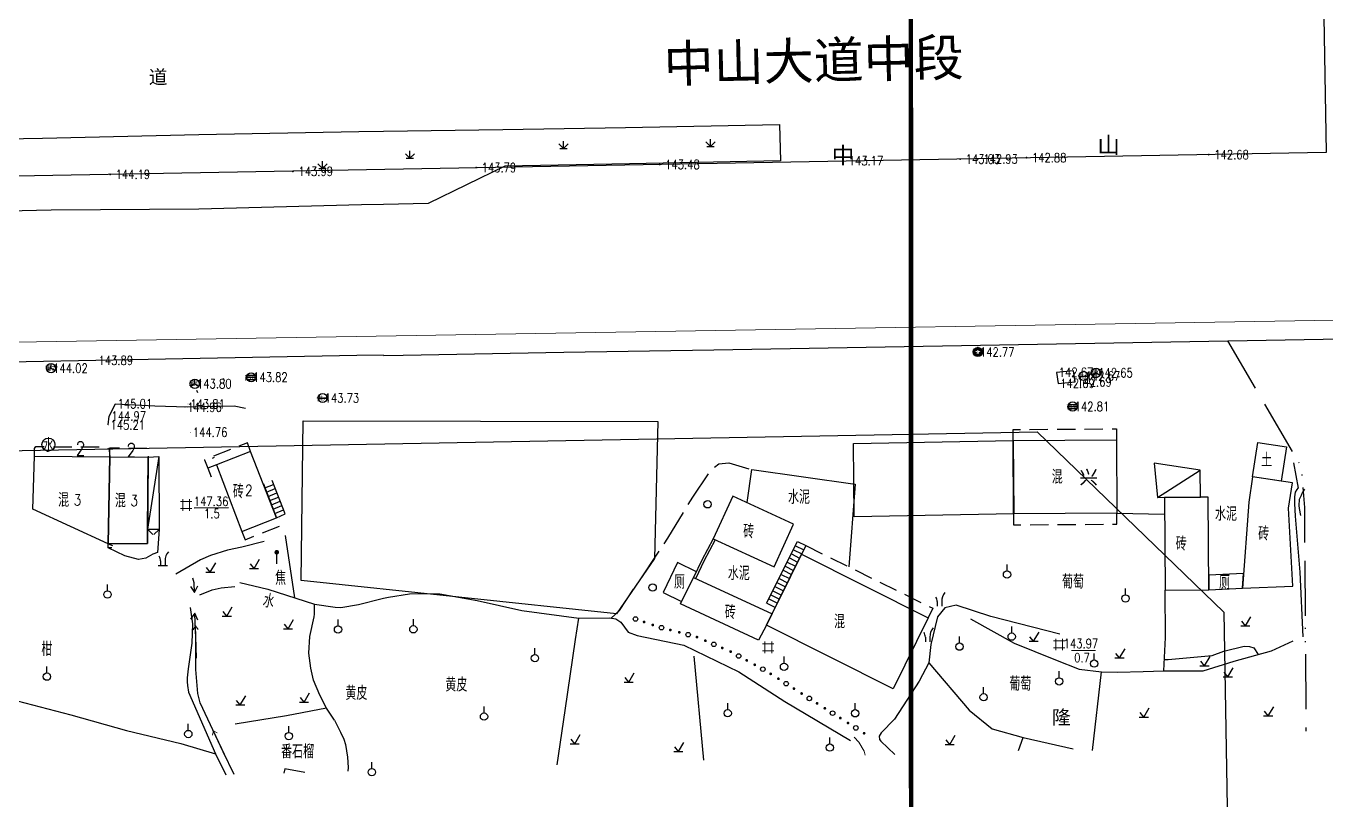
# Model space of a CAD drawing. Extents: x 529262 to 576451, y 2694391 to 2717535.
# Drawn here: x 565576 to 565717.8, y 2709596.4 to 2709680.9 of the extents above; entities that cross this region are included whole.
import ezdxf
from ezdxf.enums import TextEntityAlignment as Align
from ezdxf.xclip import XClip

# ---------------------------------------------------------------- set-up
doc = ezdxf.new("R2010")
doc.units = 0
doc.header["$XCLIPFRAME"] = 0
for name, pattern in [('X10', [17.999, 6, -2, 6, -1.333, 0, -1.333, 0, -1.333]), ('X3', [5, 4, -1]), ('X5', [3, 2, -1])]:
    doc.linetypes.add(name, pattern=pattern)
for name, color, linetype in [('a红线图', 1, 'Continuous'), ('COMPONENT', 8, 'Continuous'), ('DLDW', 8, 'Continuous'), ('DLSS', 4, 'Continuous'), ('DMTZ', 8, 'Continuous'), ('GCD', 8, 'Continuous'), ('GXYZ', 8, 'Continuous'), ('JMD', 8, 'Continuous'), ('PP-COM', 7, 'Continuous'), ('RD-中线', 40, 'Continuous'), ('RD-红线', 7, 'Continuous'), ('RD-路名', 7, 'Continuous'), ('ZBTZ', 8, 'Continuous'), ('ZJ', 7, 'Continuous')]:
    doc.layers.add(name, color=color, linetype=linetype)
doc.layers.add('SXSS', color=5, linetype='Continuous', lineweight=0)
doc.styles.add('HZ', font='rs.shx', dxfattribs={"width": 0.8, "bigfont": 'hztxt.shx'})
doc.styles.add('宋体', font='', dxfattribs={"width": 0.75})
doc.styles.add('等线体', font='simhei.ttf')
doc.styles.add('黑体', font='simhei.ttf')
doc.styles.get('宋体').set_extended_font_data('SimSun')
doc.linetypes.add('10421', pattern='A,2,[150,AAA.SHX,S=0.5,R=0,X=0,Y=0.5],1e-11', length=2)
doc.linetypes.add('10422', pattern='A,0.75,[150,AAA.SHX,S=0.5,R=0,X=0,Y=0.5],1.5,[177,AAA.SHX,S=1,R=0,X=0,Y=0.4],0.75', length=3)
doc.linetypes.add('1161', pattern='A,0,[149,AAA.SHX,S=0.15,R=0,X=0,Y=0],-1.6', length=1.6)

# ---------------------------------------------------------------- blocks, each defined once
blk = doc.blocks.new('A$C19FD0107')
at = {"layer": 'RD-中线', "color": 8, "linetype": 'Continuous', "flags": 128}
for points in [[(-5107.95, 16504.07), (-5219.45, 16202.02, 0.04717), (-5233.93, 16147.44), (-5260.68, 15986.84, 0.018836), (-5263.55, 15964.43), (-5278.55, 15797.76, 0.007917), (-5279.02, 15791.45), (-5281.36, 15751.13, 0.020425), (-5281.64, 15734.8), (-5276.77, 15528.25), (-5282.01, 15387.42), (-5280.48, 15295.55, 0.000055), (-5280.48, 15295.44), (-5280.16, 15276.46)], [(-4490.73, 14139.44, 0), (-4490.29, 14139.42)], [(-3818.25, 14086.17, 0), (-3817.74, 14086.17)]]:
    blk.add_lwpolyline(points, format="xyb", dxfattribs=at)
at = {"layer": 'RD-中线', "color": 8, "linetype": 'Continuous'}
blk.add_lwpolyline([(-5280.17, 15276.46), (-7574.88, 15234.77, -0.04855), (-7632.83, 15239.35), (-9762.37, 15617.81)], format="xyb", dxfattribs=at)
blk.add_lwpolyline([(-5280.16, 15276.46), (-5280.17, 15276.46)], dxfattribs=at)
at = {"layer": 'RD-红线', "color": 8, "linetype": 'Continuous', "flags": 128}
for points in [[(-5505.44, 15242.4), (-5311.68, 15245.96)], [(-5291.31, 15226.3), (-5287.69, 15013.38)]]:
    blk.add_lwpolyline(points, dxfattribs=at)
at = {"layer": 'RD-红线', "color": 8, "linetype": 'Continuous'}
blk.add_lwpolyline([(-5291.31, 15226.3), (-5311.68, 15245.96, 0.414611)], format="xyb", dxfattribs=at)
blk = doc.blocks.new('GC200')
at = {"linetype": 'Continuous', "const_width": 0.2, "flags": 128}
blk.add_lwpolyline([(-0.1, 0, 1), (0.1, 0, 1)], format="xyb", close=True, dxfattribs=at)
blk = doc.blocks.new('gc170')
at = {"color": 8, "linetype": 'Continuous'}
blk.add_circle((0, 0), 0.5, dxfattribs=at)
blk = doc.blocks.new('gc253')
at = {"color": 8, "const_width": 0.3}
blk.add_lwpolyline([(-0.15, 0, 1), (0.15, 0, 1)], format="xyb", close=True, dxfattribs=at)
blk = doc.blocks.new('gc146')
for p, q in [((-1.25, 0.75), (1.25, 0.75)), ((-0.75, -1.25), (-0.75, 1.25)), ((0.75, -1.25), (0.75, 1.25)), ((-1.25, -0.75), (1.25, -0.75))]:
    blk.add_line(p, q)
blk = doc.blocks.new('gc125')
at = {"color": 8}
blk.add_line((0, 0.8), (0, 2.2), dxfattribs=at)
blk.add_circle((0, 0), 0.8, dxfattribs=at)
blk = doc.blocks.new('gc123')
at = {"color": 8}
for p, q in [((-1, 0), (1, 0)), ((0, 0), (-0.8, 1)), ((0, 0), (1.2, 2))]:
    blk.add_line(p, q, dxfattribs=at)
blk = doc.blocks.new('gc122')
at = {"color": 8}
blk.add_circle((0, 0), 0.8, dxfattribs=at)
blk = doc.blocks.new('gc246')
at = {"color": 8}
for p, q in [((-0.5, 1), (-0.5, 0)), ((0.5, 1), (0.5, 0))]:
    blk.add_line(p, q, dxfattribs=at)
for centre, radius, start, end in [((3.4, 1.11), 2.91, 139.3312, 182.0887), ((-2.94, 0.81), 2.45, 4.3743, 29.0242)]:
    blk.add_arc(centre, radius, start, end, dxfattribs=at)
blk = doc.blocks.new('gc124')
at = {"color": 8}
for p, q in [((-1, 1), (0, 0)), ((-0.8, 0), (0.8, 0)), ((0, 0), (0, 1.6)), ((0, 0), (1, 1))]:
    blk.add_line(p, q, dxfattribs=at)
blk = doc.blocks.new('gc037')
for p, q in [((0, 0), (-1.39, 0.8)), ((-1.39, -0.8), (0, 0))]:
    blk.add_line(p, q)
blk = doc.blocks.new('gc086')
at = {"color": 8}
for p, q in [((0, 0), (7, 0)), ((7, 0), (6.18, 0.57)), ((7, 0), (6.18, -0.57))]:
    blk.add_line(p, q, dxfattribs=at)
blk = doc.blocks.new('gc165')
at = {"color": 8}
blk.add_line((0, 0), (0, 2), dxfattribs=at)
at = {"color": 8, "const_width": 0.5}
blk.add_lwpolyline([(-0.25, 2.5, 1), (0.25, 2.5, 1)], format="xyb", close=True, dxfattribs=at)
blk = doc.blocks.new('gc210')
at = {"color": 8}
for p, q in [((-1, 0), (1, 0)), ((-0.5, 1), (-0.5, 0)), ((0.5, 1), (0.5, 0))]:
    blk.add_line(p, q, dxfattribs=at)
for centre, radius, start, end in [((3.4, 1.11), 2.91, 139.3312, 182.0887), ((-2.94, 0.81), 2.45, 4.3743, 29.0242)]:
    blk.add_arc(centre, radius, start, end, dxfattribs=at)
blk = doc.blocks.new('gcbj0101')
blk.add_line((-1, 0), (1, 0))
blk.add_circle((0, 0), 1)
blk = doc.blocks.new('gcbj0103')
for p, q in [((-1, 0), (1, 0)), ((-0.9, 0.43), (0.9, 0.43)), ((-0.88, -0.47), (0.88, -0.47))]:
    blk.add_line(p, q)
blk.add_circle((0, 0), 1)
blk = doc.blocks.new('gcbj0107')
for q in [(-0.87, -0.5), (0, 1), (0.87, -0.5)]:
    blk.add_line((0, 0), q)
blk.add_circle((0, 0), 1)
blk = doc.blocks.new('*U11')
at = {"linetype": 'Continuous'}
for points in [[(-1.14, -0.07), (-0.87, -0.76), (-1.13, 0.09)], [(-1.13, 0.09), (-0.73, -0.88), (-1.09, 0.24)], [(-0.73, -0.88), (-1.13, 0.09), (-0.87, -0.76)], [(-0.36, 0.24), (-0.55, 0.84), (-1.09, 0.24)], [(-0.73, 0.74), (-1.09, 0.24), (-0.55, 0.84)], [(-1.09, 0.24), (-0.73, 0.74), (-1.01, 0.43)], [(-0.5, -0.19), (-1.09, 0.24), (-0.73, -0.88)], [(-0.88, 0.6), (-1.01, 0.43), (-0.73, 0.74)], [(-0.55, 0.84), (-0.36, 0.24), (-0.35, 0.91)], [(-0.14, 0.93), (-0.35, 0.91), (-0.36, 0.24)], [(-0.14, 0.93), (0.09, 0.24), (0.07, 0.91)], [(0.81, 0.24), (0.07, 0.91), (0.09, 0.24)], [(0.07, 0.91), (0.81, 0.24), (0.27, 0.84)], [(0.22, -0.19), (0.45, -0.88), (0.81, 0.24)], [(0.73, 0.43), (0.27, 0.84), (0.81, 0.24)], [(0.27, 0.84), (0.73, 0.43), (0.45, 0.74)], [(0.6, 0.6), (0.45, 0.74), (0.73, 0.43)], [(0.59, -0.76), (0.81, 0.24), (0.45, -0.88)], [(0.81, 0.24), (0.59, -0.76), (0.85, 0.09)], [(0.7, -0.61), (0.85, 0.09), (0.59, -0.76)], [(0.85, 0.09), (0.7, -0.61), (0.86, -0.07)], [(-0.87, -0.76), (-1.14, -0.07), (-0.98, -0.61)], [(-1.12, -0.26), (-0.98, -0.61), (-1.14, -0.07)], [(-0.98, -0.61), (-1.12, -0.26), (-1.07, -0.44)], [(-0.73, -0.88), (-0.55, -0.98), (-0.14, -0.45)], [(-0.35, -1.05), (-0.14, -0.45), (-0.55, -0.98)], [(-0.14, -0.45), (-0.35, -1.05), (0.45, -0.88)], [(-0.14, -1.07), (0.45, -0.88), (-0.35, -1.05)], [(0.45, -0.88), (-0.14, -1.07), (0.27, -0.98)], [(0.07, -1.05), (0.27, -0.98), (-0.14, -1.07)], [(0.79, -0.44), (0.86, -0.07), (0.7, -0.61)], [(0.86, -0.07), (0.79, -0.44), (0.84, -0.26)]]:
    blk.add_solid(points, dxfattribs=at)
blk = doc.blocks.new('gcbj0112')
at = {"linetype": 'Continuous'}
for p, q in [((-1.09, 0.24), (-0.5, -0.19)), ((-0.36, 0.24), (-1.09, 0.24)), ((-0.14, 0.93), (-0.36, 0.24)), ((0.09, 0.24), (-0.14, 0.93)), ((0.81, 0.24), (0.09, 0.24)), ((0.22, -0.19), (0.81, 0.24)), ((-0.5, -0.19), (-0.73, -0.88)), ((-0.73, -0.88), (-0.14, -0.45)), ((-0.14, -0.45), (0.45, -0.88)), ((0.45, -0.88), (0.22, -0.19))]:
    blk.add_line(p, q, dxfattribs=at)
blk.add_circle((-0.14, -0.07), 1, dxfattribs=at)
for p in [(-1.09, 0.24), (-0.14, 0.93), (0.81, 0.24), (-0.73, -0.88), (0.45, -0.88)]:
    blk.add_point(p, dxfattribs=at)
blk.add_blockref('*U11', (0, 0), dxfattribs=at)

msp = doc.modelspace()

# ---------------------------------------------------------------- linework, layer by layer
at = {"const_width": 0.5}
msp.add_lwpolyline([(565672.321, 2710278.301), (565672.585, 2709559.658), (565998.518, 2709559.806), (565998.431, 2709633.053), (566244.06, 2709633.048), (566244.009, 2710277.359), (565672.321, 2710278.301)], dxfattribs=at)
at = {"layer": 'a红线图', "color": 8, "linetype": 'Continuous', "lineweight": 0, "flags": 128}
msp.add_lwpolyline([(564727.349, 2709632.223), (566623.018, 2709663.858)], dxfattribs=at)
msp.add_lwpolyline([(564727.349, 2709632.223), (566623.018, 2709663.858)], dxfattribs=at)
at = {"layer": 'DLDW', "color": 252, "linetype": 'Continuous', "flags": 128}
for points in [[(565649.142, 2709621.31), (565647.091, 2709622.33), (565645.528, 2709619.037), (565647.523, 2709618.045), (565648.842, 2709620.697)], [(565708.822, 2709621.129), (565705.03, 2709620.922), (565705.04, 2709619.32), (565708.702, 2709619.52)]]:
    msp.add_lwpolyline(points, close=True, dxfattribs=at)
at = {"layer": 'DLDW', "color": 252, "linetype": 'Continuous'}
msp.add_circle((565578.462, 2709635.182, 144.57), 0.709, dxfattribs=at)
at = {"layer": 'DLSS', "linetype": 'Continuous', "flags": 128}
for points, elevation in [([(565614.998, 2709661.382), (565612.602, 2709661.336), (565594.871, 2709660.859), (565578.742, 2709660.745), (565561.24, 2709660.35), (565546.135, 2709660.048), (565523.934, 2709659.648), (565508.796, 2709659.424), (565494.096, 2709659.157), (565494.106, 2709663.046), (565508.77, 2709663.334), (565523.562, 2709663.601), (565531.593, 2709667.818), (565545.354, 2709668.03), (565561.124, 2709668.312), (565577.807, 2709668.607), (565594.867, 2709669.01), (565612.325, 2709669.328), (565614.998, 2709669.365)], 143.088), ([(565614.998, 2709669.365), (565628.021, 2709669.543), (565641.4, 2709669.759), (565658.215, 2709670.095), (565658.316, 2709666.156), (565641.849, 2709665.812), (565628.245, 2709665.555), (565619.903, 2709661.477), (565614.998, 2709661.382)], 143.088), ([(565614.998, 2709644.898), (565617.168, 2709644.942), (565634.671, 2709645.254), (565651.05, 2709645.521), (565864.998, 2709649.275)], 1)]:
    msp.add_lwpolyline(points, dxfattribs=dict(at, elevation=elevation))
at = {"layer": 'DLSS', "linetype": 'X10', "flags": 128}
msp.add_lwpolyline([(565707.066, 2709646.504), (565715.11, 2709632.777), (565715.478, 2709628.302), (565715.628, 2709603.919)], dxfattribs=at)
at = {"layer": 'DLSS', "linetype": 'Continuous', "lineweight": -3, "elevation": 143.084, "flags": 128}
msp.add_lwpolyline([(565614.998, 2709644.954), (565612.094, 2709644.9), (565556.999, 2709643.84)], dxfattribs=at)
at = {"layer": 'DLSS', "linetype": 'X3', "flags": 128}
msp.add_lwpolyline([(565639.865, 2709616.24), (565640.759, 2709617.085), (565642.621, 2709619.876), (565646.045, 2709624.96), (565648.751, 2709629.461), (565650.772, 2709632.452), (565651.601, 2709633.095), (565652.693, 2709633.191), (565655.203, 2709632.453)], dxfattribs=at)
at = {"layer": 'DMTZ', "linetype": '10421', "flags": 128}
for points in [[(565584.994, 2709637.328), (565585.099, 2709638.282), (565585.775, 2709639.63), (565590.063, 2709639.419), (565593.606, 2709639.285)], [(565593.606, 2709639.285), (565598.707, 2709639.408), (565599.964, 2709639.156)], [(565614.998, 2709618.417), (565615.552, 2709618.536), (565617.858, 2709618.906), (565619.579, 2709618.926), (565621.143, 2709618.894), (565625.217, 2709618.159), (565630.111, 2709617.085), (565636.312, 2709616.251), (565639.661, 2709616.272), (565640.376, 2709616.159), (565640.897, 2709615.798), (565641.697, 2709614.704), (565642.688, 2709614.365), (565647.768, 2709613.285), (565653.759, 2709610.402), (565658.779, 2709607.158), (565665.972, 2709602.9)], [(565679.037, 2709616.162), (565683.811, 2709613.505), (565688.316, 2709611.71), (565690.897, 2709610.675), (565693.349, 2709610.385), (565695.082, 2709610.365), (565697.9, 2709610.42), (565700.153, 2709610.49), (565704.422, 2709610.508), (565707.808, 2709611.546), (565711.885, 2709612.687), (565714.235, 2709613.772)], [(565700.206, 2709611.738), (565700.606, 2709611.732), (565705.416, 2709612.173), (565706.68, 2709612.637), (565708.905, 2709613.17), (565709.477, 2709613.165), (565709.948, 2709613.023), (565710.429, 2709612.28)], [(565674.486, 2709611.362), (565678.919, 2709606.207), (565681.399, 2709604.165), (565684.795, 2709603.216), (565690.241, 2709601.972)], [(565669.267, 2709602.84), (565670.809, 2709601.378)]]:
    msp.add_lwpolyline(points, dxfattribs=at)
for points, elevation in [([(565714.512, 2709627.385), (565714.445, 2709628.743), (565714.437, 2709629.48), (565714.519, 2709629.975), (565714.674, 2709630.299), (565714.797, 2709630.431)], 144.778), ([(565715.468, 2709630.314), (565715.235, 2709629.908), (565715.108, 2709629.612), (565714.915, 2709629.187), (565714.88, 2709628.541), (565714.915, 2709628.199), (565715.037, 2709627.447)], 144.822), ([(565599.337, 2709620.131), (565602.395, 2709619.422), (565607.469, 2709617.755), (565609.743, 2709617.432), (565610.366, 2709617.424), (565612.275, 2709617.716), (565614.858, 2709618.387), (565614.998, 2709618.417)], 145.527), ([(565609.662, 2709605.099), (565608.785, 2709606.43), (565608.069, 2709607.84), (565607.388, 2709609.488), (565607.075, 2709610.799), (565606.871, 2709612.407), (565606.985, 2709614.257), (565607.467, 2709616.404), (565607.502, 2709616.69), (565607.469, 2709617.755)], 145.733), ([(565677.482, 2709617.679), (565676.252, 2709617.371), (565675.447, 2709616.384), (565674.704, 2709613.371), (565674.486, 2709611.362), (565674.486, 2709611.362)], 144.888), ([(565669.313, 2709603.723), (565669.095, 2709603.367), (565669.129, 2709603.019), (565669.267, 2709602.84)], 145.945)]:
    msp.add_lwpolyline(points, dxfattribs=dict(at, elevation=elevation))
at = {"layer": 'DMTZ', "linetype": '10422', "flags": 128}
msp.add_lwpolyline([(565715.347, 2709614.206), (565715.028, 2709621.279), (565714.512, 2709627.385)], dxfattribs=at)
at = {"layer": 'GXYZ', "linetype": 'Continuous', "flags": 128}
msp.add_lwpolyline([(565688.439, 2709643.055), (565688.598, 2709641.853), (565690.452, 2709642.021), (565690.293, 2709643.223)], close=True, dxfattribs=at)
at = {"layer": 'JMD', "linetype": 'Continuous', "lineweight": -3}
for p, q in [((565597.52, 2709642.415), (565597.622, 2709642.187)), ((565597.52, 2709642.415), (565597.622, 2709642.187)), ((565594.62, 2709641.107, 144.464), (565594.722, 2709640.879, 144.464)), ((565596.353, 2709633.684), (565596.578, 2709633.793)), ((565601.911, 2709630.884), (565603.356, 2709627.205)), ((565602.076, 2709630.463), (565603.025, 2709630.84)), ((565604.291, 2709627.617), (565602.861, 2709631.257)), ((565602.259, 2709629.997), (565603.206, 2709630.38)), ((565602.442, 2709629.532), (565603.386, 2709629.919)), ((565602.625, 2709629.067), (565603.567, 2709629.459)), ((565602.807, 2709628.601), (565603.748, 2709628.998)), ((565602.99, 2709628.136), (565603.929, 2709628.538)), ((565603.173, 2709627.67), (565604.11, 2709628.078)), ((565603.356, 2709627.205), (565604.291, 2709627.617))]:
    msp.add_line(p, q, dxfattribs=at)
at = {"layer": 'JMD', "linetype": 'Continuous'}
for p, q in [((565590.511, 2709633.893, 144.811), (565589.287, 2709625.936)), ((565699.448, 2709629.413), (565704.107, 2709632.38)), ((565601.898, 2709630.917), (565603.356, 2709627.205)), ((565601.911, 2709630.884), (565603.356, 2709627.205)), ((565602.495, 2709631.151), (565602.495, 2709631.151)), ((565589.287, 2709625.936), (565589.849, 2709625.367)), ((565590.534, 2709625.928), (565589.946, 2709625.385)), ((565584.946, 2709623.945), (565585.385, 2709623.963)), ((565584.989, 2709624.362), (565585.467, 2709624.178)), ((565656.807, 2709617.878), (565660.187, 2709624.595)), ((565661.079, 2709624.155, 148.349), (565657.749, 2709617.404)), ((565659.737, 2709623.702), (565660.633, 2709623.251)), ((565659.962, 2709624.148), (565660.854, 2709623.7)), ((565660.187, 2709624.595), (565661.079, 2709624.155, 148.349)), ((565659.063, 2709622.362), (565659.969, 2709621.906)), ((565659.288, 2709622.808), (565660.191, 2709622.354)), ((565659.512, 2709623.255), (565660.412, 2709622.803)), ((565658.164, 2709620.575), (565659.085, 2709620.112)), ((565658.389, 2709621.022), (565659.306, 2709620.56)), ((565658.614, 2709621.468), (565659.527, 2709621.009)), ((565658.838, 2709621.915), (565659.748, 2709621.457)), ((565657.49, 2709619.235), (565658.421, 2709618.767)), ((565657.715, 2709619.682), (565658.642, 2709619.215)), ((565657.939, 2709620.129), (565658.864, 2709619.664)), ((565656.816, 2709617.895), (565657.758, 2709617.421)), ((565657.04, 2709618.342), (565657.979, 2709617.87)), ((565657.265, 2709618.789), (565658.2, 2709618.318))]:
    msp.add_line(p, q, dxfattribs=at)
at = {"layer": 'JMD', "linetype": 'Continuous', "flags": 128}
for points in [[(565688.439, 2709643.055), (565688.598, 2709641.853), (565690.452, 2709642.021), (565690.293, 2709643.223)], [(565603.673, 2709627.068), (565603.673, 2709627.068)]]:
    msp.add_lwpolyline(points, dxfattribs=at)
for points in [[(565606.016, 2709620.355), (565606.259, 2709637.787), (565644.953, 2709637.706), (565644.575, 2709622.755), (565640.425, 2709616.724)], [(565666.294, 2709635.306), (565683.702, 2709635.614), (565683.764, 2709627.61), (565666.356, 2709627.302)], [(565695.01, 2709627.698), (565683.751, 2709627.632), (565683.702, 2709635.624), (565694.961, 2709635.69)], [(565584.989, 2709624.362), (565576.765, 2709628.145), (565576.941, 2709633.905), (565585.147, 2709633.856)], [(565589.337, 2709633.795), (565590.511, 2709633.893), (565590.534, 2709625.928), (565589.287, 2709625.936)], [(565699.089, 2709633.144), (565699.448, 2709629.413), (565704.126, 2709629.442), (565704.107, 2709632.38)], [(565714.181, 2709631.013), (565709.826, 2709631.677), (565709.401, 2709628.894), (565708.702, 2709619.52), (565714.201, 2709619.737), (565713.756, 2709628.23)], [(565704.976, 2709629.447), (565704.126, 2709629.442), (565700.213, 2709629.417), (565700.277, 2709619.29), (565705.04, 2709619.32)], [(565589.287, 2709625.936), (565590.534, 2709625.928), (565590.353, 2709623.403), (565589.858, 2709623.243), (565589.084, 2709622.777), (565588.275, 2709622.655), (565586.792, 2709623.037), (565584.963, 2709623.931), (565584.989, 2709624.362), (565589.278, 2709624.39)], [(565670.609, 2709608.536), (565656.802, 2709615.483), (565660.613, 2709623.21), (565674.42, 2709616.263)]]:
    msp.add_lwpolyline(points, close=True, dxfattribs=at)
at = {"layer": 'JMD', "linetype": 'X5', "flags": 128}
for points in [[(565683.702, 2709635.624), (565683.699, 2709636.826), (565694.958, 2709636.892), (565694.961, 2709635.69)], [(565683.751, 2709627.632), (565683.74, 2709626.433), (565694.999, 2709626.499), (565695.01, 2709627.698)], [(565599.568, 2709625.695), (565599.927, 2709624.795), (565603.715, 2709626.305), (565603.356, 2709627.205)]]:
    msp.add_lwpolyline(points, dxfattribs=at)
for points, elevation in [([(565576.941, 2709633.905), (565576.96, 2709634.743), (565577.02, 2709634.88), (565577.102, 2709634.963), (565584.808, 2709634.916), (565584.946, 2709634.813), (565585.058, 2709634.685), (565585.086, 2709634.54), (565585.147, 2709633.856)], 145.405), ([(565585.147, 2709633.856), (565585.176, 2709634.834), (565589.351, 2709634.773), (565589.337, 2709633.795)], 145.294), ([(565600.521, 2709634.424), (565600.176, 2709635.367), (565595.491, 2709633.523), (565595.852, 2709632.599)], 144.454), ([(565596.781, 2709632.962), (565595.852, 2709632.599), (565596.206, 2709631.678), (565597.136, 2709632.034)], 144.464), ([(565661.079, 2709624.155), (565674.94, 2709617.318), (565674.42, 2709616.263)], 145.102)]:
    msp.add_lwpolyline(points, dxfattribs=dict(at, elevation=elevation))
at = {"layer": 'JMD', "linetype": 'Continuous', "flags": 128}
for points, elevation in [([(565713.52, 2709634.945), (565712.949, 2709631.201), (565709.826, 2709631.677), (565710.397, 2709635.422)], 143.498), ([(565589.337, 2709633.795), (565589.278, 2709624.39), (565584.989, 2709624.362), (565585.147, 2709633.856)], 144.759), ([(565599.562, 2709625.693), (565603.356, 2709627.205), (565600.521, 2709634.424), (565596.781, 2709632.962)], 144.882), ([(565650.984, 2709624.896), (565657.631, 2709621.856), (565659.757, 2709626.516), (565653.124, 2709629.566), (565650.984, 2709624.896)], 145.142), ([(565647.399, 2709617.794), (565648.842, 2709620.697), (565657.414, 2709616.724), (565656.802, 2709615.483), (565655.925, 2709613.842)], 145.414)]:
    msp.add_lwpolyline(points, close=True, dxfattribs=dict(at, elevation=elevation))
for points, elevation in [([(565650.984, 2709624.896), (565649.753, 2709622.557), (565648.842, 2709620.697)], 145.335), ([(565651.211, 2709624.792), (565649.976, 2709622.444), (565649.069, 2709620.592)], 145.335), ([(565606.421, 2709599.409), (565604.243, 2709599.821), (565604.142, 2709599.339)], 145.464)]:
    msp.add_lwpolyline(points, dxfattribs=dict(at, elevation=elevation))
at = {"layer": 'SXSS', "color": 8, "linetype": 'Continuous', "lineweight": -3, "flags": 128}
for points in [[(565594.374, 2709628.28), (565598.099, 2709628.301)], [(565598.729, 2709599.174), (565597.531, 2709601.661), (565595.003, 2709606.997), (565594.762, 2709608.03), (565594.559, 2709610.635), (565594.555, 2709614.058), (565594.431, 2709616.722)]]:
    msp.add_lwpolyline(points, dxfattribs=at)
at = {"layer": 'SXSS', "color": 8, "linetype": 'Continuous', "lineweight": -3, "elevation": 143.946, "flags": 128}
msp.add_lwpolyline([(565594.405, 2709619.036), (565594.375, 2709620.105), (565594.219, 2709620.61)], dxfattribs=at)
at = {"layer": 'SXSS', "color": 8, "linetype": 'Continuous', "flags": 128}
msp.add_lwpolyline([(565690.069, 2709612.708), (565692.698, 2709612.708)], dxfattribs=at)
at = {"layer": 'SXSS', "color": 8, "linetype": 'Continuous', "elevation": 146.45, "flags": 128}
msp.add_lwpolyline([(565666.37, 2709603.246), (565666.879, 2709602.717), (565667.449, 2709601.719), (565667.571, 2709601.279)], dxfattribs=at)
at = {"layer": 'ZBTZ', "linetype": '1161', "elevation": 145.142, "flags": 128}
msp.add_lwpolyline([(565654.688, 2709628.847), (565655.203, 2709632.453), (565666.462, 2709630.858), (565665.777, 2709621.838)], dxfattribs=at)
at = {"layer": 'ZBTZ', "linetype": 'Continuous', "flags": 128}
for points, elevation in [([(565714.294, 2709633.192), (565714.797, 2709630.431)], 143.686), ([(565688.809, 2709614.51), (565681.271, 2709616.434), (565677.482, 2709617.679)], 143.969), ([(565633.944, 2709600.251), (565634.844, 2709606.156), (565635.952, 2709613.919), (565636.312, 2709616.251)], 146.345), ([(565692.37, 2709601.815), (565693.349, 2709610.385)], 145.832), ([(565608.785, 2709606.43), (565604.444, 2709605.591), (565598.815, 2709604.682)], 145.815)]:
    msp.add_lwpolyline(points, dxfattribs=dict(at, elevation=elevation))
at = {"layer": 'ZBTZ', "linetype": '1161', "flags": 128}
for points in [[(565695.01, 2709627.698), (565700.224, 2709627.593)], [(565674.486, 2709611.362), (565673.456, 2709609.376), (565670.76, 2709605.215), (565669.313, 2709603.723)]]:
    msp.add_lwpolyline(points, dxfattribs=at)
at = {"layer": 'ZBTZ', "linetype": '1161', "lineweight": -3, "flags": 128}
for points, elevation in [([(565604.275, 2709625.263), (565605.319, 2709618.461)], 145.189), ([(565601.993, 2709624.59), (565599.557, 2709623.973), (565598.001, 2709623.652), (565596.132, 2709623.067), (565595.039, 2709622.592), (565592.364, 2709621.056)], 145.221), ([(565594.968, 2709618.776), (565596.309, 2709619.318), (565597.305, 2709619.536), (565598.789, 2709619.694)], 143.946), ([(565609.662, 2709605.099), (565610.33, 2709603.812), (565610.677, 2709603.031), (565610.873, 2709602.444), (565611.094, 2709601.083), (565611.147, 2709599.967), (565611.126, 2709599.553)], 145.757)]:
    msp.add_lwpolyline(points, dxfattribs=dict(at, elevation=elevation))
at = {"layer": 'ZBTZ', "linetype": 'Continuous', "flags": 128}
for points in [[(565700.153, 2709610.49), (565700.307, 2709614.118), (565700.277, 2709619.29)], [(565593.917, 2709617.406), (565594.171, 2709615.632), (565594.122, 2709613.524), (565593.693, 2709610.707), (565593.59, 2709609.75), (565593.591, 2709609.314), (565593.62, 2709608.914), (565593.725, 2709608.162), (565596.698, 2709601.434)], [(565649.946, 2709600.74), (565648.902, 2709612.084)], [(565557.989, 2709597.928), (565561.947, 2709611.138), (565571.679, 2709608.097), (565580.911, 2709605.701), (565586.989, 2709603.976), (565592.903, 2709602.58), (565596.698, 2709601.434), (565597.819, 2709599.146)], [(565684.286, 2709601.79), (565684.795, 2709603.216)]]:
    msp.add_lwpolyline(points, dxfattribs=at)

# ---------------------------------------------------------------- block references
at = {"layer": 'COMPONENT', "linetype": 'Continuous', "xscale": 0.5, "yscale": 0.5}
for name, p in [('gcbj0112', (565679.917, 2709645.324, 0.295)), ('gcbj0107', (565578.745, 2709643.515)), ('gcbj0107', (565692.746, 2709643.004)), ('gcbj0107', (565594.433, 2709641.813)), ('gcbj0103', (565600.574, 2709642.523)), ('gcbj0101', (565691.403, 2709642.661)), ('gcbj0101', (565608.379, 2709640.258)), ('gcbj0103', (565690.191, 2709639.338))]:
    msp.add_blockref(name, p, dxfattribs=at)
at = {"layer": 'DLSS', "linetype": 'Continuous', "lineweight": -3}
for p, xscale, yscale, zscale, rotation in [((565594.405, 2709619.036, 143.946), 0.49999999981001, 0.49999999981001, 0.49999999981001, 274.8719398520278), ((565594.44, 2709616.779), 0.5000000002216036, 0.5000000002216036, 0.5000000002216036, 82.93004622215301)]:
    msp.add_blockref('gc037', p, dxfattribs=dict(at, xscale=xscale, yscale=yscale, zscale=zscale, rotation=rotation))
at = {"layer": 'GCD', "linetype": 'Continuous'}
ref = msp.add_blockref('GC200', (565645.139, 2709665.743, 143.48), dxfattribs=dict(at, xscale=0.5, yscale=0.5, zscale=0.5))
ref.add_attrib('height', '143.48', dxfattribs={"linetype": 'Continuous', "height": 1, "style": 'HZ', "width": 0.8}).set_placement((565645.739, 2709665.743, 143.48), align=Align.MIDDLE_LEFT)
ref = msp.add_blockref('GC200', (565665.167, 2709666.151, 143.17), dxfattribs=dict(at, xscale=0.5, yscale=0.5, zscale=0.5))
ref.add_attrib('height', '143.17', dxfattribs={"linetype": 'Continuous', "height": 1, "style": 'HZ', "width": 0.8}).set_placement((565665.767, 2709666.151, 143.17), align=Align.MIDDLE_LEFT)
ref = msp.add_blockref('GC200', (565677.919, 2709666.327, 143.033), dxfattribs=dict(at, xscale=0.5, yscale=0.5, zscale=0.5))
ref.add_attrib('height', '143.03', dxfattribs={"linetype": 'Continuous', "height": 1, "style": 'HZ', "width": 0.8}).set_placement((565678.519, 2709666.327, 143.033), align=Align.MIDDLE_LEFT)
ref = msp.add_blockref('GC200', (565679.842, 2709666.341, 142.926), dxfattribs=dict(at, xscale=0.5, yscale=0.5, zscale=0.5))
ref.add_attrib('height', '142.93', dxfattribs={"linetype": 'Continuous', "height": 1, "style": 'HZ', "width": 0.8}).set_placement((565680.442, 2709666.341, 142.926), align=Align.MIDDLE_LEFT)
ref = msp.add_blockref('GC200', (565685.145, 2709666.49, 142.88), dxfattribs=dict(at, xscale=0.5, yscale=0.5, zscale=0.5))
ref.add_attrib('height', '142.88', dxfattribs={"linetype": 'Continuous', "height": 1, "style": 'HZ', "width": 0.8}).set_placement((565685.745, 2709666.49, 142.88), align=Align.MIDDLE_LEFT)
ref = msp.add_blockref('GC200', (565705.041, 2709666.821, 142.678), dxfattribs=dict(at, xscale=0.5, yscale=0.5, zscale=0.5))
ref.add_attrib('height', '142.68', dxfattribs={"linetype": 'Continuous', "height": 1, "style": 'HZ', "width": 0.8}).set_placement((565705.641, 2709666.821, 142.678), align=Align.MIDDLE_LEFT)
ref = msp.add_blockref('GC200', (565585.191, 2709664.667, 144.19), dxfattribs=dict(at, xscale=0.5, yscale=0.5, zscale=0.5))
ref.add_attrib('height', '144.19', dxfattribs={"linetype": 'Continuous', "height": 1, "style": 'HZ', "width": 0.8}).set_placement((565585.791, 2709664.667, 144.19), align=Align.MIDDLE_LEFT)
ref = msp.add_blockref('GC200', (565605.136, 2709664.988, 143.99), dxfattribs=dict(at, xscale=0.5, yscale=0.5, zscale=0.5))
ref.add_attrib('height', '143.99', dxfattribs={"linetype": 'Continuous', "height": 1, "style": 'HZ', "width": 0.8}).set_placement((565605.736, 2709664.988, 143.99), align=Align.MIDDLE_LEFT)
ref = msp.add_blockref('GC200', (565625.121, 2709665.407, 143.786), dxfattribs=dict(at, xscale=0.5, yscale=0.5, zscale=0.5))
ref.add_attrib('height', '143.79', dxfattribs={"linetype": 'Continuous', "height": 1, "style": 'HZ', "width": 0.8}).set_placement((565625.721, 2709665.407, 143.786), align=Align.MIDDLE_LEFT)
ref = msp.add_blockref('GC200', (565583.685, 2709644.367, 143.893), dxfattribs=dict(at, xscale=0.1999999999534339, yscale=0.1999999999534339, zscale=0.1999999999534339))
ref.add_attrib('height', '143.89', dxfattribs={"linetype": 'Continuous', "height": 1, "style": 'HZ', "width": 0.8}).set_placement((565583.925, 2709644.367, 143.893), align=Align.MIDDLE_LEFT)
ref = msp.add_blockref('GC200', (565583.685, 2709644.367, 143.893), dxfattribs=dict(at, xscale=0.1999999999534339, yscale=0.1999999999534339, zscale=0.1999999999534339))
ref.add_attrib('height', '143.89', dxfattribs={"linetype": 'Continuous', "height": 1, "style": 'HZ', "width": 0.8}).set_placement((565583.925, 2709644.367, 143.893), align=Align.MIDDLE_LEFT)
ref = msp.add_blockref('GC200', (565679.841, 2709645.276, 142.767), dxfattribs=dict(at, xscale=0.1999999999534339, yscale=0.1999999999534339, zscale=0.1999999999534339))
ref.add_attrib('height', '142.77', dxfattribs={"linetype": 'Continuous', "height": 1, "style": 'HZ', "width": 0.8}).set_placement((565680.081, 2709645.276, 142.767), align=Align.MIDDLE_LEFT)
ref = msp.add_blockref('GC200', (565679.841, 2709645.276, 142.767), dxfattribs=dict(at, xscale=0.1999999999534339, yscale=0.1999999999534339, zscale=0.1999999999534339))
ref.add_attrib('height', '142.77', dxfattribs={"linetype": 'Continuous', "height": 1, "style": 'HZ', "width": 0.8}).set_placement((565680.081, 2709645.276, 142.767), align=Align.MIDDLE_LEFT)
ref = msp.add_blockref('GC200', (565578.738, 2709643.515, 144.023), dxfattribs=dict(at, xscale=0.1999999999534339, yscale=0.1999999999534339, zscale=0.1999999999534339))
ref.add_attrib('height', '144.02', dxfattribs={"linetype": 'Continuous', "height": 1, "style": 'HZ', "width": 0.8}).set_placement((565578.978, 2709643.515, 144.023), align=Align.MIDDLE_LEFT)
ref = msp.add_blockref('GC200', (565578.738, 2709643.515, 144.023), dxfattribs=dict(at, xscale=0.1999999999534339, yscale=0.1999999999534339, zscale=0.1999999999534339))
ref.add_attrib('height', '144.02', dxfattribs={"linetype": 'Continuous', "height": 1, "style": 'HZ', "width": 0.8}).set_placement((565578.978, 2709643.515, 144.023), align=Align.MIDDLE_LEFT)
ref = msp.add_blockref('GC200', (565688.435, 2709643.058, 142.669), dxfattribs=dict(at, xscale=0.1999999999534339, yscale=0.1999999999534339, zscale=0.1999999999534339))
ref.add_attrib('height', '142.67', dxfattribs={"linetype": 'Continuous', "height": 1, "style": 'HZ', "width": 0.8}).set_placement((565688.675, 2709643.058, 142.669), align=Align.MIDDLE_LEFT)
ref = msp.add_blockref('GC200', (565688.435, 2709643.058, 142.669), dxfattribs=dict(at, xscale=0.1999999999534339, yscale=0.1999999999534339, zscale=0.1999999999534339))
ref.add_attrib('height', '142.67', dxfattribs={"linetype": 'Continuous', "height": 1, "style": 'HZ', "width": 0.8}).set_placement((565688.675, 2709643.058, 142.669), align=Align.MIDDLE_LEFT)
ref = msp.add_blockref('GC200', (565692.747, 2709643.018, 142.654), dxfattribs=dict(at, xscale=0.1999999999534339, yscale=0.1999999999534339, zscale=0.1999999999534339))
ref.add_attrib('height', '142.65', dxfattribs={"linetype": 'Continuous', "height": 1, "style": 'HZ', "width": 0.8}).set_placement((565692.987, 2709643.018, 142.654), align=Align.MIDDLE_LEFT)
ref = msp.add_blockref('GC200', (565692.747, 2709643.018, 142.654), dxfattribs=dict(at, xscale=0.1999999999534339, yscale=0.1999999999534339, zscale=0.1999999999534339))
ref.add_attrib('height', '142.65', dxfattribs={"linetype": 'Continuous', "height": 1, "style": 'HZ', "width": 0.8}).set_placement((565692.987, 2709643.018, 142.654), align=Align.MIDDLE_LEFT)
ref = msp.add_blockref('GC200', (565594.431, 2709641.817, 143.804), dxfattribs=dict(at, xscale=0.1999999999534339, yscale=0.1999999999534339, zscale=0.1999999999534339))
ref.add_attrib('height', '143.80', dxfattribs={"linetype": 'Continuous', "height": 1, "style": 'HZ', "width": 0.8}).set_placement((565594.671, 2709641.817, 143.804), align=Align.MIDDLE_LEFT)
ref = msp.add_blockref('GC200', (565594.431, 2709641.817, 143.804), dxfattribs=dict(at, xscale=0.1999999999534339, yscale=0.1999999999534339, zscale=0.1999999999534339))
ref.add_attrib('height', '143.80', dxfattribs={"linetype": 'Continuous', "height": 1, "style": 'HZ', "width": 0.8}).set_placement((565594.671, 2709641.817, 143.804), align=Align.MIDDLE_LEFT)
ref = msp.add_blockref('GC200', (565600.551, 2709642.533, 143.815), dxfattribs=dict(at, xscale=0.1999999999534339, yscale=0.1999999999534339, zscale=0.1999999999534339))
ref.add_attrib('height', '143.82', dxfattribs={"linetype": 'Continuous', "height": 1, "style": 'HZ', "width": 0.8}).set_placement((565600.791, 2709642.533, 143.815), align=Align.MIDDLE_LEFT)
ref = msp.add_blockref('GC200', (565600.551, 2709642.533, 143.815), dxfattribs=dict(at, xscale=0.1999999999534339, yscale=0.1999999999534339, zscale=0.1999999999534339))
ref.add_attrib('height', '143.82', dxfattribs={"linetype": 'Continuous', "height": 1, "style": 'HZ', "width": 0.8}).set_placement((565600.791, 2709642.533, 143.815), align=Align.MIDDLE_LEFT)
ref = msp.add_blockref('GC200', (565688.594, 2709641.856, 142.693), dxfattribs=dict(at, xscale=0.1999999999534339, yscale=0.1999999999534339, zscale=0.1999999999534339))
ref.add_attrib('height', '142.69', dxfattribs={"linetype": 'Continuous', "height": 1, "style": 'HZ', "width": 0.8}).set_placement((565688.834, 2709641.856, 142.693), align=Align.MIDDLE_LEFT)
ref = msp.add_blockref('GC200', (565688.594, 2709641.856, 142.693), dxfattribs=dict(at, xscale=0.1999999999534339, yscale=0.1999999999534339, zscale=0.1999999999534339))
ref.add_attrib('height', '142.69', dxfattribs={"linetype": 'Continuous', "height": 1, "style": 'HZ', "width": 0.8}).set_placement((565688.834, 2709641.856, 142.693), align=Align.MIDDLE_LEFT)
ref = msp.add_blockref('GC200', (565690.448, 2709642.024, 142.687), dxfattribs=dict(at, xscale=0.1999999999534339, yscale=0.1999999999534339, zscale=0.1999999999534339))
ref.add_attrib('height', '142.69', dxfattribs={"linetype": 'Continuous', "height": 1, "style": 'HZ', "width": 0.8}).set_placement((565690.688, 2709642.024, 142.687), align=Align.MIDDLE_LEFT)
ref = msp.add_blockref('GC200', (565690.448, 2709642.024, 142.687), dxfattribs=dict(at, xscale=0.1999999999534339, yscale=0.1999999999534339, zscale=0.1999999999534339))
ref.add_attrib('height', '142.69', dxfattribs={"linetype": 'Continuous', "height": 1, "style": 'HZ', "width": 0.8}).set_placement((565690.688, 2709642.024, 142.687), align=Align.MIDDLE_LEFT)
ref = msp.add_blockref('GC200', (565691.373, 2709642.667, 142.666), dxfattribs=dict(at, xscale=0.1999999999534339, yscale=0.1999999999534339, zscale=0.1999999999534339))
ref.add_attrib('height', '142.67', dxfattribs={"linetype": 'Continuous', "height": 1, "style": 'HZ', "width": 0.8}).set_placement((565691.613, 2709642.667, 142.666), align=Align.MIDDLE_LEFT)
ref = msp.add_blockref('GC200', (565691.373, 2709642.667, 142.666), dxfattribs=dict(at, xscale=0.1999999999534339, yscale=0.1999999999534339, zscale=0.1999999999534339))
ref.add_attrib('height', '142.67', dxfattribs={"linetype": 'Continuous', "height": 1, "style": 'HZ', "width": 0.8}).set_placement((565691.613, 2709642.667, 142.666), align=Align.MIDDLE_LEFT)
ref = msp.add_blockref('GC200', (565608.355, 2709640.261, 143.727), dxfattribs=dict(at, xscale=0.1999999999534339, yscale=0.1999999999534339, zscale=0.1999999999534339))
ref.add_attrib('height', '143.73', dxfattribs={"linetype": 'Continuous', "height": 1, "style": 'HZ', "width": 0.8}).set_placement((565608.595, 2709640.261, 143.727), align=Align.MIDDLE_LEFT)
ref = msp.add_blockref('GC200', (565608.355, 2709640.261, 143.727), dxfattribs=dict(at, xscale=0.1999999999534339, yscale=0.1999999999534339, zscale=0.1999999999534339))
ref.add_attrib('height', '143.73', dxfattribs={"linetype": 'Continuous', "height": 1, "style": 'HZ', "width": 0.8}).set_placement((565608.595, 2709640.261, 143.727), align=Align.MIDDLE_LEFT)
ref = msp.add_blockref('GC200', (565585.771, 2709639.633, 145.011), dxfattribs=dict(at, xscale=0.1999999999534339, yscale=0.1999999999534339, zscale=0.1999999999534339))
ref.add_attrib('height', '145.01', dxfattribs={"linetype": 'Continuous', "height": 1, "style": 'HZ', "width": 0.8}).set_placement((565586.011, 2709639.633, 145.011), align=Align.MIDDLE_LEFT)
ref = msp.add_blockref('GC200', (565585.771, 2709639.633, 145.011), dxfattribs=dict(at, xscale=0.1999999999534339, yscale=0.1999999999534339, zscale=0.1999999999534339))
ref.add_attrib('height', '145.01', dxfattribs={"linetype": 'Continuous', "height": 1, "style": 'HZ', "width": 0.8}).set_placement((565586.011, 2709639.633, 145.011), align=Align.MIDDLE_LEFT)
ref = msp.add_blockref('GC200', (565593.362, 2709639.244, 144.957), dxfattribs=dict(at, xscale=0.1999999999534339, yscale=0.1999999999534339, zscale=0.1999999999534339))
ref.add_attrib('height', '144.96', dxfattribs={"linetype": 'Continuous', "height": 1, "style": 'HZ', "width": 0.8}).set_placement((565593.602, 2709639.244, 144.957), align=Align.MIDDLE_LEFT)
ref = msp.add_blockref('GC200', (565593.362, 2709639.244, 144.957), dxfattribs=dict(at, xscale=0.1999999999534339, yscale=0.1999999999534339, zscale=0.1999999999534339))
ref.add_attrib('height', '144.96', dxfattribs={"linetype": 'Continuous', "height": 1, "style": 'HZ', "width": 0.8}).set_placement((565593.602, 2709639.244, 144.957), align=Align.MIDDLE_LEFT)
ref = msp.add_blockref('GC200', (565593.698, 2709639.609, 143.809), dxfattribs=dict(at, xscale=0.1999999999534339, yscale=0.1999999999534339, zscale=0.1999999999534339))
ref.add_attrib('height', '143.81', dxfattribs={"linetype": 'Continuous', "height": 1, "style": 'HZ', "width": 0.8}).set_placement((565593.938, 2709639.609, 143.809), align=Align.MIDDLE_LEFT)
ref = msp.add_blockref('GC200', (565593.698, 2709639.609, 143.809), dxfattribs=dict(at, xscale=0.1999999999534339, yscale=0.1999999999534339, zscale=0.1999999999534339))
ref.add_attrib('height', '143.81', dxfattribs={"linetype": 'Continuous', "height": 1, "style": 'HZ', "width": 0.8}).set_placement((565593.938, 2709639.609, 143.809), align=Align.MIDDLE_LEFT)
ref = msp.add_blockref('GC200', (565690.174, 2709639.338, 142.807), dxfattribs=dict(at, xscale=0.1999999999534339, yscale=0.1999999999534339, zscale=0.1999999999534339))
ref.add_attrib('height', '142.81', dxfattribs={"linetype": 'Continuous', "height": 1, "style": 'HZ', "width": 0.8}).set_placement((565690.414, 2709639.338, 142.807), align=Align.MIDDLE_LEFT)
ref = msp.add_blockref('GC200', (565690.174, 2709639.338, 142.807), dxfattribs=dict(at, xscale=0.1999999999534339, yscale=0.1999999999534339, zscale=0.1999999999534339))
ref.add_attrib('height', '142.81', dxfattribs={"linetype": 'Continuous', "height": 1, "style": 'HZ', "width": 0.8}).set_placement((565690.414, 2709639.338, 142.807), align=Align.MIDDLE_LEFT)
ref = msp.add_blockref('GC200', (565584.99, 2709637.331, 145.209), dxfattribs=dict(at, xscale=0.1999999999534339, yscale=0.1999999999534339, zscale=0.1999999999534339))
ref.add_attrib('height', '145.21', dxfattribs={"linetype": 'Continuous', "height": 1, "style": 'HZ', "width": 0.8}).set_placement((565585.23, 2709637.331, 145.209), align=Align.MIDDLE_LEFT)
ref = msp.add_blockref('GC200', (565584.99, 2709637.331, 145.209), dxfattribs=dict(at, xscale=0.1999999999534339, yscale=0.1999999999534339, zscale=0.1999999999534339))
ref.add_attrib('height', '145.21', dxfattribs={"linetype": 'Continuous', "height": 1, "style": 'HZ', "width": 0.8}).set_placement((565585.23, 2709637.331, 145.209), align=Align.MIDDLE_LEFT)
ref = msp.add_blockref('GC200', (565585.095, 2709638.285, 144.967), dxfattribs=dict(at, xscale=0.1999999999534339, yscale=0.1999999999534339, zscale=0.1999999999534339))
ref.add_attrib('height', '144.97', dxfattribs={"linetype": 'Continuous', "height": 1, "style": 'HZ', "width": 0.8}).set_placement((565585.335, 2709638.285, 144.967), align=Align.MIDDLE_LEFT)
ref = msp.add_blockref('GC200', (565585.095, 2709638.285, 144.967), dxfattribs=dict(at, xscale=0.1999999999534339, yscale=0.1999999999534339, zscale=0.1999999999534339))
ref.add_attrib('height', '144.97', dxfattribs={"linetype": 'Continuous', "height": 1, "style": 'HZ', "width": 0.8}).set_placement((565585.335, 2709638.285, 144.967), align=Align.MIDDLE_LEFT)
ref = msp.add_blockref('GC200', (565593.974, 2709636.529, 144.759), dxfattribs=dict(at, xscale=0.1999999999534339, yscale=0.1999999999534339, zscale=0.1999999999534339))
ref.add_attrib('height', '144.76', dxfattribs={"linetype": 'Continuous', "height": 1, "style": 'HZ', "width": 0.8}).set_placement((565594.214, 2709636.529, 144.759), align=Align.MIDDLE_LEFT)
ref = msp.add_blockref('GC200', (565593.974, 2709636.529, 144.759), dxfattribs=dict(at, xscale=0.1999999999534339, yscale=0.1999999999534339, zscale=0.1999999999534339))
ref.add_attrib('height', '144.76', dxfattribs={"linetype": 'Continuous', "height": 1, "style": 'HZ', "width": 0.8}).set_placement((565594.214, 2709636.529, 144.759), align=Align.MIDDLE_LEFT)
at = {"layer": 'JMD', "linetype": 'Continuous'}
for name, p, xscale, yscale, rotation in [('gc170', (565642.499, 2709616.156), 0.5000000000453904, 0.5000000000453904, 340.8766115740138), ('gc253', (565643.444, 2709615.829), 0.5000000000453904, 0.5000000000453904, 340.8766115740138), ('gc253', (565644.389, 2709615.501), 0.5000000000453904, 0.5000000000453904, 340.8766115740138), ('gc170', (565645.343, 2709615.206), 0.4999999999429913, 0.4999999999429913, 345.3317246723776), ('gc253', (565646.311, 2709614.953), 0.4999999999429913, 0.4999999999429913, 345.3317246723776), ('gc253', (565647.278, 2709614.699), 0.4999999999429913, 0.4999999999429913, 345.3317246723776), ('gc170', (565648.246, 2709614.446), 0.4999999999429913, 0.4999999999429913, 345.3317246723776), ('gc253', (565649.207, 2709614.174), 0.5000000000974452, 0.5000000000974452, 336.8134046099831), ('gc253', (565650.126, 2709613.78), 0.5000000000974452, 0.5000000000974452, 336.8134046099831), ('gc170', (565651.045, 2709613.387), 0.5000000000974452, 0.5000000000974452, 336.8134046099831), ('gc253', (565651.964, 2709612.993), 0.5000000000974452, 0.5000000000974452, 336.8134046099831), ('gc253', (565652.883, 2709612.599), 0.5000000000974452, 0.5000000000974452, 336.8134046099831), ('gc170', (565653.76, 2709612.118), 0.4999999999655799, 0.4999999999655799, 331.2031974195328), ('gc253', (565654.637, 2709611.637), 0.4999999999655799, 0.4999999999655799, 331.2031974195328), ('gc253', (565655.513, 2709611.155), 0.4999999999655799, 0.4999999999655799, 331.2031974195328), ('gc170', (565656.389, 2709610.673), 0.4999999999655799, 0.4999999999655799, 331.2031974195328), ('gc253', (565657.251, 2709610.166), 0.4999999999062589, 0.4999999999062589, 327.5784667318384), ('gc253', (565658.095, 2709609.63), 0.4999999999062589, 0.4999999999062589, 327.5784667318384), ('gc170', (565658.939, 2709609.094), 0.4999999999062589, 0.4999999999062589, 327.5784667318384), ('gc253', (565659.783, 2709608.558), 0.4999999999062589, 0.4999999999062589, 327.5784667318384), ('gc253', (565660.627, 2709608.021), 0.4999999999062589, 0.4999999999062589, 327.5784667318384), ('gc170', (565661.471, 2709607.485), 0.4999999999062589, 0.4999999999062589, 327.5784667318384), ('gc253', (565662.315, 2709606.949), 0.4999999999062589, 0.4999999999062589, 327.5784667318384), ('gc253', (565663.159, 2709606.413), 0.4999999999062589, 0.4999999999062589, 327.5784667318384), ('gc170', (565664.004, 2709605.877), 0.4999999999062589, 0.4999999999062589, 327.5784667318384), ('gc253', (565664.848, 2709605.341), 0.4999999999062589, 0.4999999999062589, 327.5784667318384), ('gc253', (565665.692, 2709604.805), 0.4999999999062589, 0.4999999999062589, 327.5784667318384), ('gc170', (565666.536, 2709604.268), 0.4999999999062589, 0.4999999999062589, 327.5784667318384), ('gc253', (565667.447, 2709603.69), 0.4999999999062589, 0.4999999999062589, 327.5784667318384)]:
    msp.add_blockref(name, p, dxfattribs=dict(at, xscale=xscale, yscale=yscale, rotation=rotation))
at = {"layer": 'PP-COM'}
ref = msp.add_blockref('A$C19FD0107', (570997.993, 2694390.603), dxfattribs=at)
XClip(ref).set_block_clipping_path([(-9366.4383134884, 14428.6043910822), (-3328.4480743363, 17452.7484863754)])
at = {"layer": 'SXSS', "color": 8, "linetype": 'Continuous', "lineweight": -3, "xscale": 0.5, "yscale": 0.5, "zscale": 0.5}
msp.add_blockref('gc146', (565593.489, 2709628.585), dxfattribs=at)
at = {"layer": 'SXSS', "color": 8, "linetype": 'Continuous', "lineweight": -3}
for p, xscale, yscale, zscale, rotation in [((565594.632, 2709611.892), 0.4999999998840655, 0.4999999998840655, 0.4999999998840655, 92.08189275194916), ((565597.947, 2709600.798), 0.5000000001290377, 0.5000000001290377, 0.5000000001290377, 115.2639611562067)]:
    msp.add_blockref('gc086', p, dxfattribs=dict(at, xscale=xscale, yscale=yscale, zscale=zscale, rotation=rotation))
at = {"layer": 'SXSS', "color": 8, "linetype": 'Continuous', "xscale": 0.5, "yscale": 0.5}
for p in [(565656.986, 2709613.059, 145.358), (565688.724, 2709613.38)]:
    msp.add_blockref('gc146', p, dxfattribs=at)
at = {"layer": 'ZBTZ', "linetype": 'Continuous', "xscale": 0.5, "yscale": 0.5}
for name, p in [('gc124', (565634.644, 2709667.492)), ('gc124', (565650.681, 2709667.722)), ('gc124', (565608.365, 2709665.321)), ('gc124', (565617.896, 2709666.418)), ('gc122', (565650.368, 2709628.665)), ('gc125', (565683.032, 2709620.998)), ('gc122', (565644.375, 2709619.593)), ('gc125', (565695.961, 2709618.397)), ('gc246', (565675.669, 2709617.546)), ('gc123', (565709.038, 2709615.401)), ('gc125', (565618.272, 2709615.029)), ('gc246', (565674.376, 2709613.671)), ('gc125', (565683.54, 2709614.228)), ('gc125', (565677.848, 2709613.138)), ('gc123', (565685.933, 2709613.724)), ('gc125', (565631.534, 2709611.881)), ('gc125', (565692.538, 2709611.284)), ('gc123', (565695.305, 2709611.903)), ('gc125', (565658.704, 2709610.943)), ('gc123', (565704.579, 2709611.048)), ('gc123', (565707.111, 2709609.841)), ('gc123', (565641.767, 2709609.272)), ('gc125', (565688.717, 2709609.344)), ('gc125', (565680.477, 2709607.611)), ('gc125', (565625.981, 2709605.502)), ('gc125', (565652.566, 2709605.865)), ('gc125', (565666.474, 2709605.864)), ('gc123', (565697.948, 2709605.444)), ('gc123', (565711.528, 2709605.578)), ('gc123', (565635.869, 2709602.534)), ('gc123', (565647.184, 2709601.692)), ('gc125', (565663.706, 2709602.12)), ('gc123', (565676.779, 2709602.468))]:
    msp.add_blockref(name, p, dxfattribs=at)
at = {"layer": 'ZBTZ', "linetype": 'Continuous', "lineweight": -3, "xscale": 0.5, "yscale": 0.5, "zscale": 0.5}
msp.add_blockref('gc210', (565590.946, 2709621.995), dxfattribs=at)
at = {"layer": 'ZBTZ', "linetype": 'Continuous', "lineweight": -3, "xscale": 0.5, "yscale": 0.5}
for name, p in [('gc165', (565603.369, 2709622.184)), ('gc123', (565596.116, 2709621.271)), ('gc123', (565600.895, 2709621.676)), ('gc125', (565584.907, 2709618.826)), ('gc123', (565597.921, 2709616.462)), ('gc123', (565604.597, 2709615.095)), ('gc125', (565610.052, 2709615.013)), ('gc125', (565578.296, 2709609.863)), ('gc123', (565606.342, 2709607.081)), ('gc123', (565599.394, 2709606.773)), ('gc125', (565593.723, 2709603.603)), ('gc125', (565604.677, 2709603.377)), ('gc125', (565613.731, 2709599.446))]:
    msp.add_blockref(name, p, dxfattribs=at)

# ---------------------------------------------------------------- texts
at = {"layer": 'DLDW', "color": 252, "linetype": 'Continuous', "lineweight": -3, "style": 'HZ', "width": 0.8}
msp.add_text('水', height=1.5, dxfattribs=at).set_placement((565578.462, 2709635.182, 144.57), align=Align.MIDDLE)
at = {"layer": 'DLDW', "color": 252, "linetype": 'Continuous', "style": 'HZ', "width": 0.8}
for p in [(565647.312, 2709620.244), (565706.762, 2709620.196)]:
    msp.add_text('厕', height=1.5, dxfattribs=at).set_placement(p, align=Align.MIDDLE)
at = {"layer": 'GXYZ', "linetype": 'Continuous', "style": '宋体'}
for s, p in [('电力', (565578.789, 2709643.566)), ('通信', (565692.79, 2709643.054)), ('通信', (565594.477, 2709641.863)), ('雨水', (565600.576, 2709642.482)), ('供水', (565691.43, 2709642.634)), ('供水', (565608.406, 2709640.232)), ('雨水', (565690.194, 2709639.297))]:
    msp.add_text(s, height=0.5, dxfattribs=at).set_placement(p, align=Align.MIDDLE)
at = {"layer": 'JMD', "linetype": 'Continuous', "lineweight": -3, "style": 'HZ', "width": 0.8}
for p in [(565581.962, 2709634.752), (565587.503, 2709634.583)]:
    msp.add_text('2', height=1.5, dxfattribs=at).set_placement(p, align=Align.MIDDLE)
at = {"layer": 'JMD', "linetype": 'Continuous', "style": 'HZ', "width": 0.8}
for s, height, p in [('土', 1.5, (565711.361, 2709633.576)), ('2', 1.2, (565600.32, 2709630.174))]:
    msp.add_text(s, height=height, dxfattribs=at).set_placement(p, align=Align.MIDDLE)
for s, p in [('混', (565689.106, 2709631.661)), ('砖', (565599.791, 2709630.059)), ('混', (565580.715, 2709629.134)), ('混', (565586.913, 2709629.079)), ('砖', (565655.458, 2709625.709)), ('砖', (565711.634, 2709625.458)), ('砖', (565702.626, 2709624.369)), ('砖', (565653.449, 2709616.894)), ('混', (565665.361, 2709615.873))]:
    msp.add_text(s, height=1.5, dxfattribs=at).set_placement(p, align=Align.MIDDLE_RIGHT)
for p in [(565581.215, 2709629.134), (565587.413, 2709629.079)]:
    msp.add_text('3', height=1.2, dxfattribs=at).set_placement(p, align=Align.MIDDLE_LEFT)
at = {"layer": 'RD-路名', "color": 7, "style": '黑体'}
msp.add_text('中山大道中段', height=4, rotation=1.30936, dxfattribs=at).set_placement((565661.933, 2709677.158), align=Align.MIDDLE)
at = {"layer": 'SXSS', "color": 8, "linetype": 'Continuous', "lineweight": -3, "style": 'HZ', "width": 0.8}
for s, p in [('147.36', (565596.207, 2709628.981, 146.963)), ('1.5', (565596.292, 2709627.659, 146.963))]:
    msp.add_text(s, height=1, dxfattribs=at).set_placement(p, align=Align.MIDDLE)
at = {"layer": 'SXSS', "color": 8, "linetype": 'Continuous', "style": 'HZ', "width": 0.8}
for s, p in [('143.97', (565689.213, 2709613.471)), ('0.7', (565690.354, 2709611.934, 287.532))]:
    msp.add_text(s, height=1, dxfattribs=at).set_placement(p, align=Align.MIDDLE_LEFT)
at = {"layer": 'ZJ', "color": 8, "linetype": 'Continuous', "style": '等线体'}
for s, height, p in [('道', 1.5, (565590.427, 2709675.331)), ('山', 1.8, (565694.115, 2709667.891)), ('中', 1.8, (565665.146, 2709666.778)), ('兴', 1.5, (565691.935, 2709631.642)), ('隆', 1.5, (565688.957, 2709605.46))]:
    msp.add_text(s, height=height, dxfattribs=at).set_placement(p, align=Align.MIDDLE)
at = {"layer": 'ZJ', "color": 8, "linetype": 'Continuous', "style": 'HZ', "width": 0.8}
for s, p in [('水泥', (565660.343, 2709629.539, -143.398)), ('水泥', (565706.925, 2709627.696)), ('水泥', (565653.768, 2709621.216, -143.398)), ('葡萄', (565690.225, 2709620.302)), ('黄皮', (565622.957, 2709609.06)), ('葡萄', (565684.484, 2709609.161))]:
    msp.add_text(s, height=1.5, dxfattribs=at).set_placement(p, align=Align.MIDDLE)
at = {"layer": 'ZJ', "color": 8, "linetype": 'Continuous', "lineweight": -3, "style": 'HZ', "width": 0.8}
for s, p in [('焦 ', (565604.197, 2709620.711)), ('柑', (565578.286, 2709612.951)), ('黄皮', (565612.056, 2709608.147)), ('番石榴', (565605.641, 2709601.771))]:
    msp.add_text(s, height=1.5, dxfattribs=at).set_placement(p, align=Align.MIDDLE)
msp.add_text('水', height=1.5, rotation=348.99105, dxfattribs=at).set_placement((565602.515, 2709618.195), align=Align.MIDDLE)

doc.saveas('drawing.dxf')
